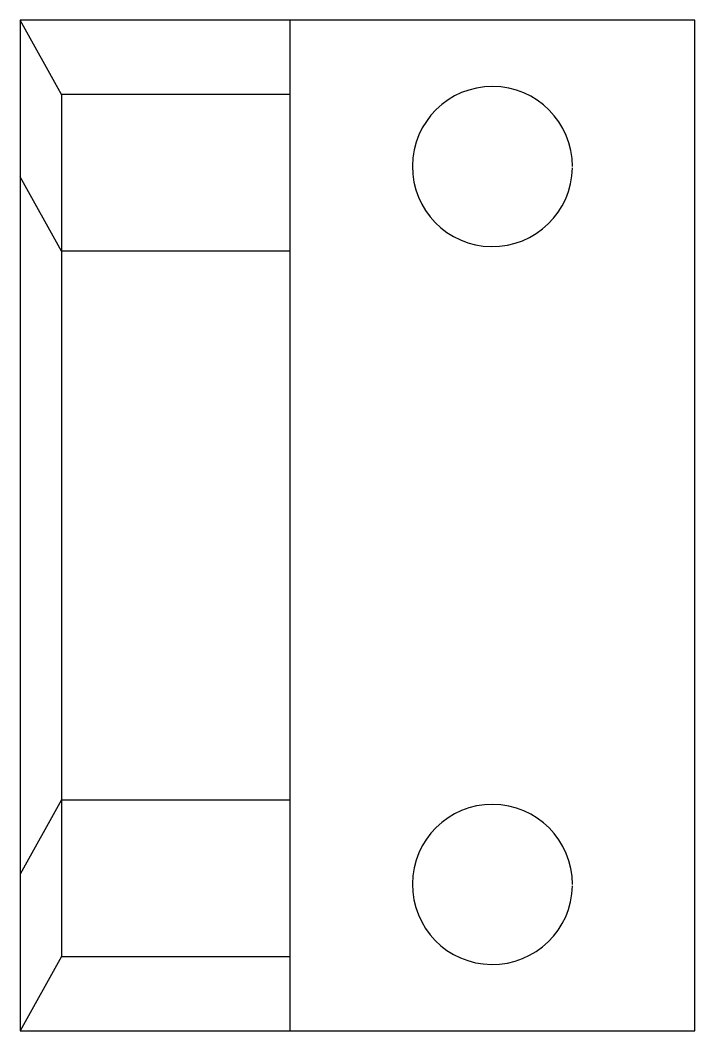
# Model space of a CAD drawing. Extents: x 0 to 29.5, y -22.1 to 22.1.
import ezdxf

# ---------------------------------------------------------------- set-up
doc = ezdxf.new("R2010")
doc.units = 0
doc.layers.add('KOMPONENT', color=10, linetype='CONTINUOUS')
doc.layers.add('SERVICE', color=5, linetype='CONTINUOUS')

msp = doc.modelspace()

# ---------------------------------------------------------------- linework, layer by layer
at = {"layer": 'KOMPONENT', "color": 0}
for p, q in [((11.8, -22.1), (11.8, 22.1)), ((0, 22.1), (0, -22.1)), ((11.8, 22.1), (0, 22.1)), ((29.5, 22.1), (11.8, 22.1)), ((29.5, -22.1), (29.5, 22.1)), ((11.8, 18.85), (1.8, 18.85)), ((1.8, 18.85), (1.8, -18.85)), ((11.8, 12), (1.8, 12)), ((1.8, -12), (11.8, -12)), ((1.8, -18.85), (11.8, -18.85)), ((0, -22.1), (11.8, -22.1)), ((11.8, -22.1), (29.5, -22.1))]:
    msp.add_line(p, q, dxfattribs=at)
for points in [[(1.8, 18.85), (0, 22.1)], [(1.8, 12), (0, 15.25)], [(1.8, -12), (0, -15.25)], [(1.8, -18.85), (0, -22.1)]]:
    msp.add_lwpolyline(points, dxfattribs=at)
for centre in [(20.65, 15.7), (20.65, -15.7)]:
    msp.add_arc(centre, 3.5, 0, 359.0978, dxfattribs=at)
at = {"layer": 'SERVICE', "color": 0}
msp.add_lwpolyline([(1.8, -12), (11.8, -12), (11.8, 12), (1.8, 12)], close=True, dxfattribs=at)

doc.saveas('drawing.dxf')
